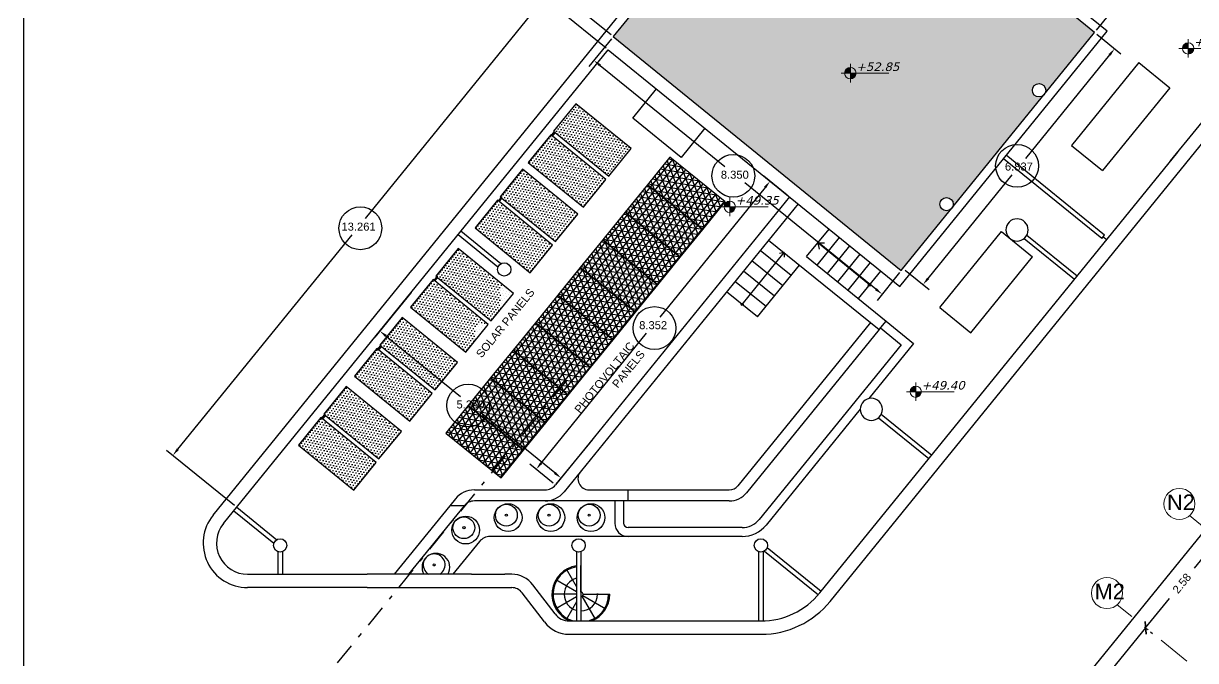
# Model space of a CAD drawing. Header units: inches. Extents: x 8644 to 9016, y -609 to 809.
# Drawn here: x 8836.09 to 8862.46, y -578.27 to -563.93 of the extents above; entities that cross this region are included whole.
import ezdxf

# ---------------------------------------------------------------- set-up
doc = ezdxf.new("R2010")
doc.units = ezdxf.units.IN
doc.header["$MEASUREMENT"] = 0
doc.linetypes.add('DASHDOT', pattern=[1, 0.5, -0.25, 0, -0.25])
doc.layers.add('axis', color=8, linetype='DASHDOT', lineweight=15)
doc.layers.add('dim', color=3, linetype='Continuous', lineweight=13)
for name, color, linetype in [('COLUMNS', 5, 'Continuous'), ('DIMENSIONS', 6, 'Continuous'), ('DIMS', 6, 'Continuous'), ('floors', 8, 'Continuous'), ('provoles', 2, 'Continuous'), ('TEXT', 6, 'Continuous'), ('walls', 1, 'Continuous')]:
    doc.layers.add(name, color=color, linetype=linetype)
doc.styles.get("Standard").update_dxf_attribs({"font": 'arial.ttf'})
doc.styles.add('style1', font='arial.ttf')
doc.styles.add('Yps_1-100', font='verdanai.ttf', dxfattribs={"height": 0.25})
doc.styles.add('Yps_1-100bold', font='verdanai.ttf', dxfattribs={"height": 0.3})
doc.dimstyles.new('Copy of Standard', dxfattribs={"dimtxt": 0.18, "dimasz": 0.18, "dimexe": 0.18, "dimexo": 0.0625, "dimgap": 0.09, "dimtad": 0, "dimtih": 1, "dimtoh": 1, "dimdec": 3, "dimzin": 0, "dimdsep": 46, "dimtxsty": 'Standard', "dimcen": 0.09, "dimadec": 0, "dimazin": 0, "dimtfac": 1, "dimtdec": 3, "dimtofl": 0, "dimtmove": 0, "dimatfit": 3, "dimfxl": 1, "dimtolj": 1, "dimtzin": 0, "dimarcsym": 0})
doc.dimstyles.new('ekato', dxfattribs={"dimtxt": 0.18, "dimasz": 0.2, "dimexe": 0.2, "dimexo": 0.2, "dimgap": 0.2, "dimtad": 0, "dimzin": 0, "dimdsep": 46, "dimtxsty": 'style1', "dimblk": 'OBLIQUE', "dimcen": 0.2, "dimadec": 0, "dimazin": 0, "dimtfac": 1, "dimtofl": 0, "dimtmove": 0, "dimatfit": 3, "dimfxl": 1, "dimtolj": 1, "dimtzin": 0, "dimarcsym": 0})

# ---------------------------------------------------------------- blocks, each defined once
blk = doc.blocks.new('_Oblique')
at = {"color": 0, "linetype": 'ByBlock', "lineweight": -2}
blk.add_line((-0.5, -0.5), (0.5, 0.5), dxfattribs=at)
blk = doc.blocks.new('*D15423')
at = {"layer": 'DEFPOINTS', "color": 0, "transparency": 16777216}
for p in [(8862.674, -575.286), (8862.692, -575.3), (8842.579, -600.042)]:
    blk.add_point(p, dxfattribs=at)
at = {"layer": 'DIMENSIONS', "color": 0, "lineweight": -2, "transparency": 16777216}
for p, q in [((8862.692, -575.3), (8852.961, -587.288)), ((8862.829, -575.412), (8862.847, -575.426)), ((8842.596, -600.057), (8852.327, -588.069)), ((8842.734, -600.168), (8842.752, -600.183))]:
    blk.add_line(p, q, dxfattribs=at)
at = {"layer": 'DIMENSIONS', "color": 0, "lineweight": -2, "transparency": 16777216, "xscale": 0.2, "yscale": 0.2, "zscale": 0.2}
for p, rotation in [((8862.692, -575.3), 50.93301945745934), ((8842.596, -600.057), 230.9330194574593)]:
    blk.add_blockref('_Oblique', p, dxfattribs=dict(at, rotation=rotation))
at = {"layer": 'DIMENSIONS', "color": 0, "transparency": 16777216, "insert": (8852.644, -587.678), "char_height": 0.18, "attachment_point": 5, "rotation": 50.933, "style": 'style1'}
blk.add_mtext('\\A1;31.90', dxfattribs=at)
blk = doc.blocks.new('*D15434')
at = {"layer": 'DEFPOINTS', "color": 0, "transparency": 16777216}
for p in [(8861.296, -577.495), (8861.341, -577.532), (8859.386, -580.084)]:
    blk.add_point(p, dxfattribs=at)
at = {"layer": 'DIMENSIONS', "color": 0, "lineweight": -2, "transparency": 16777216}
for p, q in [((8861.341, -577.532), (8860.591, -578.456)), ((8861.451, -577.621), (8861.497, -577.658)), ((8859.316, -580.027), (8860.066, -579.103)), ((8859.23, -579.958), (8859.161, -579.901))]:
    blk.add_line(p, q, dxfattribs=at)
at = {"layer": 'DIMENSIONS', "color": 0, "lineweight": -2, "transparency": 16777216, "xscale": 0.2, "yscale": 0.2, "zscale": 0.2}
for p, rotation in [((8861.341, -577.532), 50.9330194575321), ((8859.316, -580.027), 230.9330194575321)]:
    blk.add_blockref('_Oblique', p, dxfattribs=dict(at, rotation=rotation))
at = {"layer": 'DIMENSIONS', "color": 0, "transparency": 16777216, "insert": (8860.329, -578.78), "char_height": 0.18, "attachment_point": 5, "rotation": 50.933, "style": 'style1'}
blk.add_mtext('\\A1;3.21', dxfattribs=at)
blk = doc.blocks.new('*D15435')
at = {"layer": 'DEFPOINTS', "color": 0, "transparency": 16777216}
for p in [(8862.97, -575.526), (8863.048, -575.589), (8861.296, -577.495)]:
    blk.add_point(p, dxfattribs=at)
at = {"layer": 'DIMENSIONS', "color": 0, "lineweight": -2, "transparency": 16777216}
for p, q in [((8862.97, -575.526), (8862.43, -576.191)), ((8862.892, -575.463), (8862.815, -575.4)), ((8861.341, -577.532), (8861.881, -576.867)), ((8861.451, -577.621), (8861.497, -577.658))]:
    blk.add_line(p, q, dxfattribs=at)
at = {"layer": 'DIMENSIONS', "color": 0, "lineweight": -2, "transparency": 16777216, "xscale": 0.2, "yscale": 0.2, "zscale": 0.2}
for p, rotation in [((8862.97, -575.526), 50.9330194575321), ((8861.341, -577.532), 230.9330194575321)]:
    blk.add_blockref('_Oblique', p, dxfattribs=dict(at, rotation=rotation))
at = {"layer": 'DIMENSIONS', "color": 0, "transparency": 16777216, "insert": (8862.156, -576.529), "char_height": 0.18, "attachment_point": 5, "rotation": 50.933, "style": 'style1'}
blk.add_mtext('\\A1;2.58', dxfattribs=at)
blk = doc.blocks.new('ypsometro 1-100')
h = blk.add_hatch(color=256)
h.paths.add_polyline_path([(-0.2, 0), (0, 0), (0, 0.2, 0.414214)])
h.paths.add_polyline_path([(0, -0.2, 0.414214), (0.2, 0), (0, 0)])
for p, q in [((-0.325, 0), (1.35, 0)), ((0, 0.325), (0, -0.325))]:
    blk.add_line(p, q)
blk.add_circle((0, 0), 0.2)
at = {"style": 'Yps_1-100'}
for p in [(0.2, 0.076), (0.2, -0.326)]:
    blk.add_attdef('+0.00', p, '', height=0.25, dxfattribs=at)
blk = doc.blocks.new('*D15468')
at = {"color": 0, "lineweight": -2, "transparency": 16777216}
for p, q in [((8852.338, -560.459), (8850.76, -559.178)), ((8850.786, -559.431), (8849.535, -560.973)), ((8847.988, -562.879), (8849.24, -561.337)), ((8849.313, -564.185), (8847.735, -562.905))]:
    blk.add_line(p, q, dxfattribs=at)
at = {"color": 0, "transparency": 16777216}
for points in [[(8850.763, -559.412), (8850.81, -559.45), (8850.9, -559.292)], [(8847.965, -562.86), (8848.011, -562.897), (8847.875, -563.018)]]:
    blk.add_solid(points, dxfattribs=at)
at = {"layer": 'DEFPOINTS', "color": 0, "transparency": 16777216}
for p in [(8852.386, -560.498, 0.071), (8847.875, -563.018), (8849.361, -564.225, 0.071)]:
    blk.add_point(p, dxfattribs=at)
at = {"color": 0, "transparency": 16777216, "insert": (8849.387, -561.155), "char_height": 0.18, "attachment_point": 5}
blk.add_mtext('\\A1;4.800', dxfattribs=at)
blk = doc.blocks.new('*D15469')
at = {"color": 0, "lineweight": -2, "transparency": 16777216}
for p, q in [((8849.322, -564.273), (8848.814, -564.899)), ((8849.067, -564.872), (8851.874, -567.151)), ((8855.271, -569.908), (8852.322, -567.515)), ((8855.805, -569.536), (8855.297, -570.161))]:
    blk.add_line(p, q, dxfattribs=at)
at = {"color": 0, "transparency": 16777216}
for points in [[(8849.086, -564.849), (8849.048, -564.896), (8848.928, -564.759)], [(8855.29, -569.885), (8855.252, -569.931), (8855.411, -570.021)]]:
    blk.add_solid(points, dxfattribs=at)
at = {"layer": 'DEFPOINTS', "color": 0, "transparency": 16777216}
for p in [(8849.361, -564.225, 0.071), (8855.844, -569.487, 0.071), (8855.411, -570.021)]:
    blk.add_point(p, dxfattribs=at)
at = {"color": 0, "transparency": 16777216, "insert": (8852.098, -567.333), "char_height": 0.18, "attachment_point": 5}
blk.add_mtext('\\A1;8.350', dxfattribs=at)
blk = doc.blocks.new('*D15470')
at = {"color": 0, "lineweight": -2, "transparency": 16777216}
for p, q in [((8860.241, -564.169), (8860.783, -564.609)), ((8860.53, -564.635), (8858.636, -566.968)), ((8856.447, -569.665), (8858.341, -567.332)), ((8855.932, -569.478), (8856.474, -569.918))]:
    blk.add_line(p, q, dxfattribs=at)
at = {"color": 0, "transparency": 16777216}
for points in [[(8860.506, -564.617), (8860.553, -564.654), (8860.643, -564.496)], [(8856.424, -569.646), (8856.471, -569.684), (8856.334, -569.804)]]:
    blk.add_solid(points, dxfattribs=at)
at = {"layer": 'DEFPOINTS', "color": 0, "transparency": 16777216}
for p in [(8860.193, -564.13, 0.071), (8855.883, -569.439), (8856.334, -569.804)]:
    blk.add_point(p, dxfattribs=at)
at = {"color": 0, "transparency": 16777216, "insert": (8858.489, -567.15), "char_height": 0.18, "attachment_point": 5}
blk.add_mtext('\\A1;6.837', dxfattribs=at)
blk = doc.blocks.new('*D15471')
at = {"color": 0, "lineweight": -2, "transparency": 16777216}
for p, q in [((8849.201, -564.481), (8847.672, -563.241)), ((8847.699, -563.494), (8843.781, -568.32)), ((8839.568, -573.51), (8843.486, -568.684)), ((8840.844, -574.777), (8839.315, -573.537))]:
    blk.add_line(p, q, dxfattribs=at)
at = {"color": 0, "transparency": 16777216}
for points in [[(8847.676, -563.475), (8847.722, -563.513), (8847.812, -563.354)], [(8839.545, -573.491), (8839.591, -573.529), (8839.455, -573.65)]]:
    blk.add_solid(points, dxfattribs=at)
at = {"layer": 'DEFPOINTS', "color": 0, "transparency": 16777216}
for p in [(8849.25, -564.521, 0.071), (8839.455, -573.65), (8840.892, -574.817, 0.071)]:
    blk.add_point(p, dxfattribs=at)
at = {"color": 0, "transparency": 16777216, "insert": (8843.633, -568.502), "char_height": 0.18, "attachment_point": 5}
blk.add_mtext('\\A1;13.261', dxfattribs=at)
blk = doc.blocks.new('*D15472')
at = {"color": 0, "lineweight": -2, "transparency": 16777216}
for p, q in [((8853.277, -567.79), (8852.753, -567.364)), ((8852.779, -567.617), (8850.408, -570.538)), ((8847.742, -573.823), (8850.113, -570.902)), ((8848.014, -574.275), (8847.489, -573.849))]:
    blk.add_line(p, q, dxfattribs=at)
at = {"color": 0, "transparency": 16777216}
for points in [[(8852.756, -567.599), (8852.802, -567.636), (8852.892, -567.478)], [(8847.719, -573.804), (8847.766, -573.841), (8847.629, -573.962)]]:
    blk.add_solid(points, dxfattribs=at)
at = {"layer": 'DEFPOINTS', "color": 0, "transparency": 16777216}
for p in [(8853.326, -567.829, 0.071), (8847.629, -573.962), (8848.062, -574.314, 0.071)]:
    blk.add_point(p, dxfattribs=at)
at = {"color": 0, "transparency": 16777216, "insert": (8850.261, -570.72), "char_height": 0.18, "attachment_point": 5}
blk.add_mtext('\\A1;8.352', dxfattribs=at)
blk = doc.blocks.new('*D15473')
at = {"color": 0, "lineweight": -2, "transparency": 16777216}
for p, q in [((8844.818, -569.98), (8843.999, -570.989)), ((8844.252, -570.963), (8845.926, -572.322)), ((8848.049, -574.045), (8846.375, -572.686)), ((8848.894, -573.289), (8848.075, -574.298))]:
    blk.add_line(p, q, dxfattribs=at)
at = {"color": 0, "transparency": 16777216}
for points in [[(8844.271, -570.94), (8844.233, -570.986), (8844.112, -570.85)], [(8848.068, -574.021), (8848.03, -574.068), (8848.189, -574.158)]]:
    blk.add_solid(points, dxfattribs=at)
at = {"layer": 'DEFPOINTS', "color": 0, "transparency": 16777216}
for p in [(8844.857, -569.932, 0.071), (8844.112, -570.85), (8848.934, -573.241, 0.071)]:
    blk.add_point(p, dxfattribs=at)
at = {"color": 0, "transparency": 16777216, "insert": (8846.151, -572.504), "char_height": 0.18, "attachment_point": 5}
blk.add_mtext('\\A1;5.250', dxfattribs=at)
blk = doc.blocks.new('*D15491')
at = {"color": 0, "lineweight": -2, "transparency": 16777216}
for p, q in [((8856.272, -560.867), (8856.946, -560.037)), ((8856.972, -560.291), (8858.556, -561.576)), ((8860.652, -563.278), (8859.004, -561.94)), ((8860.232, -564.081), (8860.906, -563.252))]:
    blk.add_line(p, q, dxfattribs=at)
at = {"color": 0, "transparency": 16777216}
for points in [[(8856.991, -560.267), (8856.953, -560.314), (8856.833, -560.177)], [(8860.671, -563.255), (8860.634, -563.301), (8860.792, -563.391)]]:
    blk.add_solid(points, dxfattribs=at)
at = {"layer": 'DEFPOINTS', "color": 0, "transparency": 16777216}
for p in [(8856.233, -560.916, 0.071), (8860.792, -563.391), (8860.193, -564.13, 0.071)]:
    blk.add_point(p, dxfattribs=at)
at = {"color": 0, "transparency": 16777216, "insert": (8858.78, -561.758), "char_height": 0.18, "attachment_point": 5}
blk.add_mtext('\\A1;5.100', dxfattribs=at)

msp = doc.modelspace()

# ---------------------------------------------------------------- hatches: boundary and pattern name
at = {"layer": 'floors'}
h = msp.add_hatch(dxfattribs=at)
h.set_pattern_fill('DOTS', color=256, angle=410.93302, style=0)
h.set_pattern_definition([(50.93301946, (-1313.62205, 1516.688645), (-0.02883096883, 0.06365208352), [0, -0.0625])])
h.paths.add_polyline_path([(8848.5226, -565.7338), (8848.0184, -566.3549), (8849.2607, -567.3633), (8849.7649, -566.7422)])
h = msp.add_hatch(dxfattribs=at)
h.set_pattern_fill('DOTS', color=256, angle=410.93302, style=0)
h.set_pattern_definition([(50.9330195, (9075.48584, -2222.761346), (-0.0288309688, 0.0636520835), [0, -0.0625])])
h.paths.add_polyline_path([(8847.4512, -567.0537), (8848.6935, -568.0621), (8849.1977, -567.4409), (8847.9554, -566.4326)])
h = msp.add_hatch(dxfattribs=at)
h.set_pattern_fill('NET3', color=256, angle=50.93302)
h.set_pattern_definition([(50.93302, (8539.19077, -383.10522), (-0.097051217, 0.07877856), []), (110.93302, (8539.19077, -383.10522), (-0.11674984, -0.04465954), []), (170.93302, (8539.19077, -383.10522), (-0.019698625, -0.1234381), [])])
h.paths.add_polyline_path([(8850.6381, -566.9358), (8850.1339, -567.5569), (8851.3761, -568.5653), (8851.8803, -567.9441)])
h = msp.add_hatch(dxfattribs=at)
h.set_pattern_fill('DOTS', color=256, angle=410.93302, style=0)
h.set_pattern_definition([(50.9330195, (9074.85561, -2223.537755), (-0.0288309688, 0.0636520835), [0, -0.0625])])
h.paths.add_polyline_path([(8846.821, -567.8301), (8848.0632, -568.8385), (8848.5674, -568.2173), (8847.3252, -567.209)])
h = msp.add_hatch(dxfattribs=at)
h.set_pattern_fill('NET3', color=256, angle=50.93302)
h.set_pattern_definition([(50.93302, (8538.68659, -383.72635), (-0.097051217, 0.07877856), []), (110.93302, (8538.68659, -383.72635), (-0.11674984, -0.04465954), []), (170.93302, (8538.68659, -383.72635), (-0.019698625, -0.1234381), [])])
h.paths.add_polyline_path([(8850.1339, -567.5569), (8849.6297, -568.178), (8850.872, -569.1864), (8851.3761, -568.5653)])
h = msp.add_hatch(dxfattribs=at)
h.set_pattern_fill('DOTS', color=256, angle=410.93302, style=0)
h.set_pattern_definition([(50.9330195, (9074.288407, -2224.236524), (-0.0288309688, 0.0636520835), [0, -0.0625])])
h.paths.add_polyline_path([(8846.2538, -568.5289), (8847.496, -569.5372), (8848.0002, -568.9161), (8846.758, -567.9077)])
h = msp.add_hatch(dxfattribs=at)
h.set_pattern_fill('NET3', color=256, angle=50.93302)
h.set_pattern_definition([(50.93302, (8538.1824, -384.34748), (-0.097051217, 0.07877856), []), (110.93302, (8538.1824, -384.34748), (-0.11674984, -0.04465954), []), (170.93302, (8538.1824, -384.34748), (-0.019698625, -0.1234381), [])])
h.paths.add_polyline_path([(8849.6297, -568.178), (8849.1255, -568.7992), (8850.3678, -569.8075), (8850.872, -569.1864)])
h = msp.add_hatch(dxfattribs=at)
h.set_pattern_fill('DOTS', color=256, angle=410.93302, style=0)
h.set_pattern_definition([(50.9330195, (9073.406087, -2225.3235), (-0.0288309688, 0.0636520835), [0, -0.0625])])
h.paths.add_polyline_path([(8845.3715, -569.6158), (8846.6137, -570.6242), (8847.1179, -570.0031), (8845.8756, -568.9947)])
h = msp.add_hatch(dxfattribs=at)
h.set_pattern_fill('NET3', color=256, angle=50.93302)
h.set_pattern_definition([(50.93302, (8537.67822, -384.9686), (-0.097051217, 0.07877856), []), (110.93302, (8537.67822, -384.9686), (-0.11674984, -0.04465954), []), (170.93302, (8537.67822, -384.9686), (-0.019698625, -0.1234381), [])])
h.paths.add_polyline_path([(8849.1255, -568.7992), (8848.6213, -569.4203), (8849.8636, -570.4287), (8850.3678, -569.8075)])
h = msp.add_hatch(dxfattribs=at)
h.set_pattern_fill('NET3', color=256, angle=50.93302)
h.set_pattern_definition([(50.93302, (8537.17404, -385.58973), (-0.097051217, 0.07877856), []), (110.93302, (8537.17404, -385.58973), (-0.11674984, -0.04465954), []), (170.93302, (8537.17404, -385.58973), (-0.019698625, -0.1234381), [])])
h.paths.add_polyline_path([(8848.6213, -569.4203), (8848.1172, -570.0414), (8849.3594, -571.0498), (8849.8636, -570.4287)])
h = msp.add_hatch(dxfattribs=at)
h.set_pattern_fill('DOTS', color=256, angle=410.93302, style=0)
h.set_pattern_definition([(50.9330195, (9072.83888, -2226.022267), (-0.0288309688, 0.0636520835), [0, -0.0625])])
h.paths.add_polyline_path([(8844.8043, -570.3146), (8846.0465, -571.323), (8846.5507, -570.7018), (8845.3084, -569.6935)])
h = msp.add_hatch(dxfattribs=at)
h.set_pattern_fill('NET3', color=256, angle=50.93302)
h.set_pattern_definition([(50.93302, (8536.66985, -386.21086), (-0.097051217, 0.07877856), []), (110.93302, (8536.66985, -386.21086), (-0.11674984, -0.04465954), []), (170.93302, (8536.66985, -386.21086), (-0.019698625, -0.1234381), [])])
h.paths.add_polyline_path([(8848.1172, -570.0414), (8847.613, -570.6625), (8848.8552, -571.6709), (8849.3594, -571.0498)])
h = msp.add_hatch(dxfattribs=at)
h.set_pattern_fill('DOTS', color=256, angle=410.93302, style=0)
h.set_pattern_definition([(50.9330195, (9072.14563, -2226.87632), (-0.0288309688, 0.0636520835), [0, -0.0625])])
h.paths.add_polyline_path([(8844.111, -571.1687), (8845.3533, -572.177), (8845.8574, -571.5559), (8844.6152, -570.5475)])
h = msp.add_hatch(dxfattribs=at)
h.set_pattern_fill('NET3', color=256, angle=50.93302)
h.set_pattern_definition([(50.93302, (8536.16567, -386.83199), (-0.097051217, 0.07877856), []), (110.93302, (8536.16567, -386.83199), (-0.11674984, -0.04465954), []), (170.93302, (8536.16567, -386.83199), (-0.019698625, -0.1234381), [])])
h.paths.add_polyline_path([(8847.613, -570.6625), (8847.1088, -571.2837), (8848.3511, -572.292), (8848.8552, -571.6709)])
h = msp.add_hatch(dxfattribs=at)
h.set_pattern_fill('DOTS', color=256, angle=410.93302, style=0)
h.set_pattern_definition([(50.9330195, (9071.578424, -2227.575086), (-0.0288309688, 0.0636520835), [0, -0.0625])])
h.paths.add_polyline_path([(8843.5438, -571.8674), (8844.7861, -572.8758), (8845.2902, -572.2547), (8844.048, -571.2463)])
h = msp.add_hatch(dxfattribs=at)
h.set_pattern_fill('NET3', color=256, angle=50.93302)
h.set_pattern_definition([(50.93302, (8535.66149, -387.45312), (-0.097051217, 0.07877856), []), (110.93302, (8535.66149, -387.45312), (-0.11674984, -0.04465954), []), (170.93302, (8535.66149, -387.45312), (-0.019698625, -0.1234381), [])])
h.paths.add_polyline_path([(8847.1088, -571.2837), (8846.6046, -571.9048), (8847.8469, -572.9132), (8848.3511, -572.292)])
h = msp.add_hatch(dxfattribs=at)
h.set_pattern_fill('NET3', color=256, angle=50.93302)
h.set_pattern_definition([(50.93302, (8535.1573, -388.07424), (-0.097051217, 0.07877856), []), (110.93302, (8535.1573, -388.07424), (-0.11674984, -0.04465954), []), (170.93302, (8535.1573, -388.07424), (-0.019698625, -0.1234381), [])])
h.paths.add_polyline_path([(8846.6046, -571.9048), (8846.1004, -572.5259), (8847.3427, -573.5343), (8847.8469, -572.9132)])
h = msp.add_hatch(dxfattribs=at)
h.set_pattern_fill('DOTS', color=256, angle=410.93302, style=0)
h.set_pattern_definition([(50.9330195, (9070.88517, -2228.429137), (-0.0288309688, 0.0636520835), [0, -0.0625])])
h.paths.add_polyline_path([(8842.8505, -572.7215), (8844.0928, -573.7298), (8844.597, -573.1087), (8843.3547, -572.1004)])
h = msp.add_hatch(dxfattribs=at)
h.set_pattern_fill('NET3', color=256, angle=50.93302)
h.set_pattern_definition([(50.93302, (8534.65312, -388.69537), (-0.097051217, 0.07877856), []), (110.93302, (8534.65312, -388.69537), (-0.11674984, -0.04465954), []), (170.93302, (8534.65312, -388.69537), (-0.019698625, -0.1234381), [])])
h.paths.add_polyline_path([(8846.1004, -572.5259), (8845.5962, -573.1471), (8846.8385, -574.1554), (8847.3427, -573.5343)])
h = msp.add_hatch(dxfattribs=at)
h.set_pattern_fill('DOTS', color=256, angle=410.93302, style=0)
h.set_pattern_definition([(50.9330195, (9070.31797, -2229.127906), (-0.0288309688, 0.0636520835), [0, -0.0625])])
h.paths.add_polyline_path([(8842.2833, -573.4203), (8843.5256, -574.4286), (8844.0298, -573.8075), (8842.7875, -572.7991)])
at = {"layer": 'provoles'}
h = msp.add_hatch(dxfattribs=at)
h.set_pattern_fill('AR-SAND', color=8, scale=0.08, angle=-225)
h.set_pattern_definition([(172.5, (-2418.85749, 1426.8528), (-0.1054341698, -0.1125610547), [0, -0.1216, 0, -0.136, 0, -0.13]), (142.5, (-2418.85749, 1426.8528), (-0.2597583784, -0.059531001), [0, -0.0656, 0, -0.1096, 0, -0.042]), (102.5, (-2418.78791, 1426.78322), (-0.1764825907, 0.1758423418), [0, -0.04, 0, -0.144, 0, -0.188]), (92.5, (-2418.7879, 1426.78322), (-0.219701028, 0.120403373), [0, -0.02, 0, -0.0944, 0, -0.108])])
edge = h.paths.add_edge_path()
edge.add_arc((8858.9418, -565.433), 0.15, 0, 360)
edge = h.paths.add_edge_path()
edge.add_arc((8856.862, -567.9952), 0.15, 0, 360)
h.paths.add_polyline_path([(8860.1927, -564.13), (8856.233, -560.9158), (8854.9095, -562.5463), (8853.1238, -561.0968), (8852.3862, -560.4981), (8849.3611, -564.2248), (8855.8441, -569.4872), (8856.9785, -568.0897)])

# ---------------------------------------------------------------- linework, layer by layer
at = {"color": 3}
for centre in [(8858.448, -567.1344), (8852.0643, -567.357), (8843.6735, -568.5382), (8850.2904, -570.7831), (8846.1004, -572.5259, 0.0706)]:
    msp.add_circle(centre, 0.4816, dxfattribs=at)
at = {"layer": 'axis', "ltscale": 1.5}
for p, q in [((8872.5929, -583.3367, 0.0706), (8862.3294, -575.0056, 0.0706)), ((8870.9644, -585.3429, 0.0706), (8860.701, -577.0118, 0.0706))]:
    msp.add_line(p, q, dxfattribs=at)
at = {"layer": 'axis', "color": 1, "linetype": 'Continuous'}
for centre in [(8862.0997, -574.7415, 0.0706), (8860.4712, -576.7477, 0.0706)]:
    msp.add_circle(centre, 0.35, dxfattribs=at)
at = {"layer": 'COLUMNS', "elevation": 0.0706}
for points in [[(8858.1981, -568.5742, 0.4142136), (8858.4481, -568.8242, 0.4142136), (8858.6981, -568.5742, 0.4142136), (8858.4481, -568.3242, 0.4142136)], [(8854.9209, -572.6116, 0.4142136), (8855.1709, -572.8616, 0.4142136), (8855.4209, -572.6116, 0.4142136), (8855.1709, -572.3616, 0.4142136)]]:
    msp.add_lwpolyline(points, format="xyb", close=True, dxfattribs=at)
at = {"layer": 'DIMENSIONS'}
for p, q in [((8847.9748, -566.4483, 0.0706), (8848.0378, -566.3707, 0.0706)), ((8847.9942, -566.4641, 0.0706), (8848.0572, -566.3864, 0.0706)), ((8846.7774, -567.9235, 0.0706), (8846.8404, -567.8459, 0.0706)), ((8846.7968, -567.9393, 0.0706), (8846.8598, -567.8616, 0.0706)), ((8845.3278, -569.7092, 0.0706), (8845.3909, -569.6316, 0.0706)), ((8845.3473, -569.725, 0.0706), (8845.4103, -569.6474, 0.0706)), ((8844.0674, -571.2621, 0.0706), (8844.1304, -571.1844, 0.0706)), ((8844.0868, -571.2778, 0.0706), (8844.1498, -571.2002, 0.0706)), ((8842.8069, -572.8149, 0.0706), (8842.87, -572.7372, 0.0706)), ((8842.8263, -572.8306, 0.0706), (8842.8894, -572.753, 0.0706))]:
    msp.add_line(p, q, dxfattribs=at)
at = {"layer": 'DIMENSIONS', "color": 8}
for p, q in [((8853.3679, -569.6024, 0.0706), (8852.6691, -569.0352, 0.0706)), ((8852.2622, -570.2505, 0.0706), (8853.2075, -569.0859, 0.0706)), ((8853.1788, -569.8353, 0.0706), (8852.48, -569.2681, 0.0706)), ((8853.2075, -569.0859, 0.0706), (8853.1063, -569.1035, 0.0706)), ((8853.2075, -569.0859, 0.0706), (8853.2111, -569.1886, 0.0706)), ((8852.9897, -570.0682, 0.0706), (8852.2909, -569.501, 0.0706)), ((8852.6116, -570.5341, 0.0706), (8853.5569, -569.3695, 0.0706)), ((8852.8006, -570.3012, 0.0706), (8852.1019, -569.734, 0.0706)), ((8852.6116, -570.5341, 0.0706), (8851.9128, -569.9669, 0.0706)), ((8848.5343, -576.6019, 0.0706), (8848.3093, -576.2121, 0.0706)), ((8848.5343, -576.7173, 0.0706), (8848.0714, -576.45, 0.0706)), ((8848.5343, -576.775, 0.0706), (8847.9843, -576.775, 0.0706)), ((8848.5343, -576.8327, 0.0706), (8848.0714, -577.1, 0.0706)), ((8848.5343, -576.9481, 0.0706), (8848.3093, -577.3379, 0.0706)), ((8848.6343, -576.825, 0.0706), (8848.6343, -577.375, 0.0706)), ((8848.6593, -576.8183, 0.0706), (8848.9593, -577.3379, 0.0706)), ((8848.6776, -576.8, 0.0706), (8849.1972, -577.1, 0.0706)), ((8848.6843, -576.775, 0.0706), (8849.2843, -576.775, 0.0706))]:
    msp.add_line(p, q, dxfattribs=at)
for centre, radius in [((8852.2622, -570.2505, 0.0706), 0.0226), ((8849.0093, -576.775, 0.0706), 0.0128)]:
    msp.add_circle(centre, radius, dxfattribs=at)
for radius, start, end in [(0.65, 98.84651, 247.37148), (0.625, 99.20339, 253.72743), (0.375, 105.46002, 254.53998), (0.05, 270.04328, 89.95672), (0.375, 270.00577, 360), (0.625, 286.27257, 0), (0.65, 292.62852, 0)]:
    msp.add_arc((8848.6343, -576.775, 0.0706), radius, start, end, dxfattribs=at)
at = {"layer": 'DIMS', "color": 1, "linetype": 'DASHDOT'}
msp.add_line((8848.3207, -571.9542, 0.0706), (8841.2978, -580.6061, 0.0706), dxfattribs=at)
at = {"layer": 'floors'}
for p, q in [((8853.7145, -569.1754, 0.0706), (8854.2187, -568.5542, 0.0706)), ((8853.9474, -569.3644, 0.0706), (8854.4516, -568.7433, 0.0706)), ((8852.8582, -568.8023, 0.0706), (8855.3427, -570.819, 0.0706)), ((8855.1312, -569.8101, 0.0706), (8853.9666, -568.8648, 0.0706)), ((8853.9666, -568.8648, 0.0706), (8854.1121, -568.866, 0.0706)), ((8853.9666, -568.8648, 0.0706), (8853.9977, -569.007, 0.0706)), ((8854.1803, -569.5535, 0.0706), (8854.6845, -568.9324, 0.0706)), ((8853.7145, -569.1754, 0.0706), (8855.5002, -570.6249, 0.0706)), ((8854.4132, -569.7426, 0.0706), (8854.9174, -569.1214, 0.0706)), ((8854.6462, -569.9316, 0.0706), (8855.1504, -569.3105, 0.0706)), ((8854.8791, -570.1207, 0.0706), (8855.3833, -569.4996, 0.0706)), ((8855.3427, -570.819, 0.0706), (8855.5002, -570.6249, 0.0706)), ((8855.5002, -570.6249, 0.0706), (8856.1213, -571.1291, 0.0706)), ((8855.1486, -570.6614, 0.0706), (8852.1687, -574.3325, 0.0706)), ((8855.3427, -570.819, 0.0706), (8852.3628, -574.4901, 0.0706)), ((8855.3742, -570.7802, 0.0706), (8855.84, -571.1583, 0.0706)), ((8855.84, -571.1583, 0.0706), (8852.6485, -575.0901, 0.0706)), ((8856.1213, -571.1291, 0.0706), (8855.1159, -572.3677, 0.0706)), ((8854.921, -572.6079, 0.0706), (8852.8038, -575.2161, 0.0706)), ((8848.819, -574.425, 0.0706), (8851.9746, -574.425, 0.0706)), ((8849.6968, -574.675, 0.0706), (8849.6968, -574.425, 0.0706)), ((8845.6846, -574.7859, 0.0706), (8844.4352, -576.3251, 0.0706)), ((8846.0066, -574.7859, 0.0706), (8844.7572, -576.325, 0.0706)), ((8851.9746, -574.675, 0.0706), (8847.8292, -574.675, 0.0706)), ((8849.3968, -574.675, 0.0706), (8849.3968, -575.175, 0.0706)), ((8849.5968, -574.675, 0.0706), (8849.5968, -575.175, 0.0706)), ((8852.2603, -575.275, 0.0706), (8849.6968, -575.275, 0.0706)), ((8849.6968, -575.475, 0.0706), (8846.5901, -575.475, 0.0706)), ((8852.2603, -575.475, 0.0706), (8849.6968, -575.475, 0.0706))]:
    msp.add_line(p, q, dxfattribs=at)
at = {"layer": 'floors', "elevation": 0.0706}
for points in [[(8849.7649, -566.7422), (8848.5226, -565.7338), (8848.0184, -566.3549), (8849.2607, -567.3633)], [(8849.1977, -567.4409), (8847.9554, -566.4326), (8847.4512, -567.0537), (8848.6935, -568.0621)], [(8851.3761, -568.5653), (8851.8803, -567.9441), (8850.6381, -566.9358), (8850.1339, -567.5569)], [(8848.5674, -568.2173), (8847.3252, -567.209), (8846.821, -567.8301), (8848.0632, -568.8385)], [(8850.872, -569.1864), (8851.3761, -568.5653), (8850.1339, -567.5569), (8849.6297, -568.178)], [(8848.0002, -568.9161), (8846.758, -567.9077), (8846.2538, -568.5289), (8847.496, -569.5372)], [(8850.3678, -569.8075), (8850.872, -569.1864), (8849.6297, -568.178), (8849.1255, -568.7992)], [(8847.1179, -570.0031), (8845.8756, -568.9947), (8845.3715, -569.6158), (8846.6137, -570.6242)], [(8849.8636, -570.4287), (8850.3678, -569.8075), (8849.1255, -568.7992), (8848.6213, -569.4203)], [(8849.3594, -571.0498), (8849.8636, -570.4287), (8848.6213, -569.4203), (8848.1172, -570.0414)], [(8846.5507, -570.7018), (8845.3084, -569.6935), (8844.8043, -570.3146), (8846.0465, -571.323)], [(8848.8552, -571.6709), (8849.3594, -571.0498), (8848.1172, -570.0414), (8847.613, -570.6625)], [(8845.8574, -571.5559), (8844.6152, -570.5475), (8844.111, -571.1687), (8845.3533, -572.177)], [(8848.3511, -572.292), (8848.8552, -571.6709), (8847.613, -570.6625), (8847.1088, -571.2837)], [(8845.2902, -572.2547), (8844.048, -571.2463), (8843.5438, -571.8674), (8844.7861, -572.8758)], [(8847.8469, -572.9132), (8848.3511, -572.292), (8847.1088, -571.2837), (8846.6046, -571.9048)], [(8847.3427, -573.5343), (8847.8469, -572.9132), (8846.6046, -571.9048), (8846.1004, -572.5259)], [(8844.597, -573.1087), (8843.3547, -572.1004), (8842.8505, -572.7215), (8844.0928, -573.7298)], [(8846.8385, -574.1554), (8847.3427, -573.5343), (8846.1004, -572.5259), (8845.5962, -573.1471)], [(8844.0298, -573.8075), (8842.7875, -572.7991), (8842.2833, -573.4203), (8843.5256, -574.4286)]]:
    msp.add_lwpolyline(points, close=True, dxfattribs=at)
at = {"layer": 'floors'}
for centre, radius in [((8855.1312, -569.8101, 0.0706), 0.0307), ((8846.9985, -575.0486, 0.0706), 0.3121), ((8846.9587, -574.9953, 0.0706), 0.2457), ((8847.9597, -575.0486, 0.0706), 0.3121), ((8847.92, -574.9953, 0.0706), 0.2457), ((8848.8613, -575.0486, 0.0706), 0.3121), ((8848.8215, -574.9953, 0.0706), 0.2457), ((8846.0426, -575.3308, 0.0706), 0.3121), ((8846.0028, -575.2775, 0.0706), 0.2457), ((8846.9587, -574.9953, 0.0706), 0.0253), ((8847.92, -574.9953, 0.0706), 0.0253), ((8848.8215, -574.9953, 0.0706), 0.0253), ((8846.0028, -575.2775, 0.0706), 0.0253), ((8845.3348, -576.1134, 0.0706), 0.0253)]:
    msp.add_circle(centre, radius, dxfattribs=at)
for centre, radius, start, end in [((8848.819, -574.175, 0.0706), 0.25, 140.93302, 270), ((8851.9746, -574.175, 0.0706), 0.25, 270, 320.93302), ((8851.9746, -574.175, 0.0706), 0.5, 270, 320.93302), ((8851.9746, -574.175, 0.0706), 0.5, 270, 320.93302), ((8852.2603, -574.775, 0.0706), 0.5, 270, 320.93302), ((8849.6968, -575.175, 0.0706), 0.3, 180, 270), ((8849.6968, -575.175, 0.0706), 0.1, 180, 270), ((8852.2603, -574.775, 0.0706), 0.7, 270, 320.93302), ((8845.3746, -576.1667, 0.0706), 0.3121, 329.51557, 210.49143), ((8845.3348, -576.1134, 0.0706), 0.2457, 300.5488, 239.4582)]:
    msp.add_arc(centre, radius, start, end, dxfattribs=at)
at = {"layer": 'provoles', "color": 4}
for p, q in [((8861.1874, -564.8086, 0.0706), (8859.6748, -566.672, 0.0706)), ((8861.8861, -565.3758, 0.0706), (8860.3736, -567.2392, 0.0706)), ((8856.7128, -570.3212, 0.0706), (8858.0993, -568.6131, 0.0706)), ((8857.4115, -570.8884, 0.0706), (8858.798, -569.1803, 0.0706))]:
    msp.add_line(p, q, dxfattribs=at)
at = {"layer": 'provoles', "color": 8}
msp.add_line((8846.3572, -575.5859, 0.0706), (8845.7573, -576.325, 0.0706), dxfattribs=at)
at = {"layer": 'provoles', "color": 5}
msp.add_line((8848.6343, -576.725, 0.0706), (8848.6343, -576.125, 0.0706), dxfattribs=at)
at = {"layer": 'provoles', "color": 8}
msp.add_arc((8846.5901, -575.775, 0.0706), 0.3, 90, 140.93302, dxfattribs=at)
at = {"layer": 'walls', "color": 2}
for p, q in [((8840.3613, -574.9947, 0.0706), (8857.3669, -554.0447, 0.0706)), ((8854.2418, -576.9354, 0.0706), (8870.9472, -556.3552, 0.0706)), ((8861.9026, -567.0216, 0.0706), (8870.7143, -556.1661, 0.0706)), ((8852.3862, -560.4981, 0.0706), (8849.3611, -564.2248, 0.0706)), ((8860.474, -564.1008, 0.0706), (8856.359, -560.7606, 0.0706)), ((8860.1927, -564.13, 0.0706), (8856.233, -560.9158, 0.0706)), ((8849.3611, -564.2248, 0.0706), (8855.8441, -569.4872, 0.0706)), ((8855.8103, -569.8462, 0.0706), (8860.474, -564.1008, 0.0706)), ((8855.8441, -569.4872, 0.0706), (8860.1927, -564.13, 0.0706)), ((8840.5942, -575.1838, 0.0706), (8849.2496, -564.5208, 0.0706)), ((8849.2496, -564.5208, 0.0706), (8855.8103, -569.8462, 0.0706)), ((8854.0089, -576.7463, 0.0706), (8862.0628, -566.8243, 0.0706)), ((8841.1377, -576.325, 0.0706), (8843.8238, -576.325, 0.0706)), ((8846.174, -576.325, 0.0706), (8843.8238, -576.3251, 0.0706)), ((8846.174, -576.325, 0.0706), (8846.924, -576.325, 0.0706)), ((8847.0787, -576.325, 0.0706), (8846.924, -576.325, 0.0706)), ((8843.8238, -576.625, 0.0706), (8841.1377, -576.625, 0.0706)), ((8843.8238, -576.625, 0.0706), (8846.174, -576.625, 0.0706)), ((8846.174, -576.6248, 0.0706), (8846.924, -576.6248, 0.0706)), ((8846.924, -576.6248, 0.0706), (8847.0787, -576.625, 0.0706)), ((8848.0538, -577.2169, 0.0706), (8847.5566, -576.5621, 0.0706)), ((8847.8148, -577.3983, 0.0706), (8847.3177, -576.7435, 0.0706)), ((8848.3723, -577.375, 0.0706), (8852.689, -577.375, 0.0706)), ((8848.3723, -577.675, 0.0706), (8852.689, -577.675, 0.0706))]:
    msp.add_line(p, q, dxfattribs=at)
at = {"layer": 'walls', "color": 4}
for p, q in [((8861.1874, -564.8086, 0.0706), (8861.8861, -565.3758, 0.0706)), ((8849.8009, -566.063, 0.0706), (8850.3366, -565.4031, 0.0706)), ((8850.8879, -566.9454, 0.0706), (8849.8009, -566.063, 0.0706)), ((8851.4236, -566.2854, 0.0706), (8850.8879, -566.9454, 0.0706)), ((8859.6748, -566.672, 0.0706), (8860.3736, -567.2392, 0.0706)), ((8846.7704, -569.4134, 0.0706), (8845.8709, -568.6832, 0.0706)), ((8846.8335, -569.3357, 0.0706), (8845.9339, -568.6056, 0.0706)), ((8858.0993, -568.6131, 0.0706), (8858.798, -569.1803, 0.0706)), ((8858.6068, -568.7674, 0.0706), (8859.7393, -569.6867, 0.0706)), ((8858.6068, -568.7674, 0.0706), (8859.7393, -569.6867, 0.0706)), ((8858.6698, -568.6898, 0.0706), (8859.8023, -569.6091, 0.0706)), ((8858.6698, -568.6898, 0.0706), (8859.8023, -569.6091, 0.0706)), ((8860.3864, -568.7308, 0.0706), (8860.4641, -568.7938, 0.0706)), ((8856.7128, -570.3212, 0.0706), (8857.4115, -570.8884, 0.0706)), ((8855.394, -572.7245, 0.0706), (8856.527, -573.6441, 0.0706)), ((8855.3319, -572.8029, 0.0706), (8856.464, -573.7218, 0.0706)), ((8840.8921, -574.8168, 0.0706), (8841.7916, -575.547, 0.0706)), ((8840.8291, -574.8945, 0.0706), (8841.7286, -575.6246, 0.0706)), ((8841.8199, -575.8164, 0.0706), (8841.8199, -576.325, 0.0706)), ((8841.9199, -575.8164, 0.0706), (8841.9199, -576.325, 0.0706)), ((8848.5343, -575.8164, 0.0706), (8848.5343, -577.375, 0.0706)), ((8848.6343, -575.8164, 0.0706), (8848.6343, -577.375, 0.0706)), ((8852.6343, -575.8164, 0.0706), (8852.6343, -577.375, 0.0706)), ((8852.7343, -575.8164, 0.0706), (8852.7343, -577.375, 0.0706)), ((8852.7652, -575.8013, 0.0706), (8853.9773, -576.7852, 0.0706)), ((8852.8267, -575.7223, 0.0706), (8854.0404, -576.7075, 0.0706))]:
    msp.add_line(p, q, dxfattribs=at)
at = {"layer": 'walls', "color": 5}
for p, q in [((8860.4179, -568.692, 0.0706), (8858.2052, -566.8958, 0.0706)), ((8860.3549, -568.7696, 0.0706), (8858.1421, -566.9735, 0.0706)), ((8853.3258, -567.8295, 0.0706), (8848.0621, -574.314, 0.0706)), ((8853.5199, -567.987, 0.0706), (8848.2562, -574.4716, 0.0706)), ((8860.3549, -568.7696, 0.0706), (8860.4179, -568.692, 0.0706)), ((8846.2395, -574.425, 0.0706), (8847.8292, -574.425, 0.0706)), ((8845.8125, -574.6283, 0.0706), (8845.6846, -574.7859, 0.0706)), ((8846.0066, -574.7859, 0.0706), (8845.6846, -574.7859, 0.0706)), ((8847.8292, -574.675, 0.0706), (8846.2395, -574.675, 0.0706))]:
    msp.add_line(p, q, dxfattribs=at)
at = {"layer": 'walls'}
msp.add_lwpolyline([(8836.0943, -549.2405), (8836.0943, -608.6405), (8920.1943, -608.6405), (8920.1943, -549.2405)], close=True, dxfattribs=at)
at = {"layer": 'walls', "color": 3}
for centre in [(8858.9418, -565.433, 0.0706), (8856.862, -567.9952, 0.0706)]:
    msp.add_circle(centre, 0.15, dxfattribs=at)
at = {"layer": 'walls', "color": 4}
for centre in [(8846.9118, -569.4637, 0.0706), (8841.8699, -575.675, 0.0706), (8848.5843, -575.675, 0.0706), (8852.6843, -575.675, 0.0706), (8852.6843, -575.675, 0.0706)]:
    msp.add_circle(centre, 0.15, dxfattribs=at)
at = {"layer": 'walls', "color": 5}
for centre, radius, start, end in [((8847.8292, -574.125, 0.0706), 0.3, 270, 320.93302), ((8846.2395, -574.975, 0.0706), 0.55, 90, 140.93302), ((8847.8292, -574.125, 0.0706), 0.55, 270, 320.93302), ((8846.2395, -574.975, 0.0706), 0.3, 90, 140.93302)]:
    msp.add_arc(centre, radius, start, end, dxfattribs=at)
at = {"layer": 'walls', "color": 2}
for centre, radius, start, end in [((8841.1377, -575.625, 0.0706), 1, 140.93302, 270), ((8841.1377, -575.625, 0.0706), 0.7, 140.93302, 270), ((8847.0787, -576.925, 0.0706), 0.6, 37.21017, 90), ((8847.0787, -576.925, 0.0706), 0.3, 37.21017, 90), ((8852.689, -575.675, 0.0706), 1.7, 270, 320.93302), ((8852.689, -575.675, 0.0706), 2, 270, 320.93302), ((8848.3723, -576.975, 0.0706), 0.4, 217.21017, 270), ((8848.3723, -576.975, 0.0706), 0.7, 217.21017, 270)]:
    msp.add_arc(centre, radius, start, end, dxfattribs=at)

# ---------------------------------------------------------------- block references
at = {"layer": 'dim'}
ref = msp.add_blockref('ypsometro 1-100', (8862.2969, -564.4886, 0.0706), dxfattribs=dict(at, xscale=0.6400000000000001, yscale=0.6400000000000001, zscale=0.6400000000000001))
ref.add_attrib('+0.00', '+49.40', (8862.4249, -564.44, 0.0706), dxfattribs={"layer": '0', "height": 0.192, "style": 'Yps_1-100bold'})
ref = msp.add_blockref('ypsometro 1-100', (8854.6974, -565.0463, 0.0706), dxfattribs=dict(at, xscale=0.6400000000000001, yscale=0.6400000000000001, zscale=0.6400000000000001))
ref.add_attrib('+0.00', '+52.85', (8854.8254, -564.9978, 0.0706), dxfattribs={"layer": '0', "height": 0.192, "style": 'Yps_1-100bold'})
ref = msp.add_blockref('ypsometro 1-100', (8851.9841, -568.0539, 0.0706), dxfattribs=dict(at, xscale=0.6400000000000001, yscale=0.6400000000000001, zscale=0.6400000000000001))
ref.add_attrib('+0.00', '+49.35', (8852.1121, -568.0054, 0.0706), dxfattribs={"layer": '0', "height": 0.192, "style": 'Yps_1-100bold'})
ref = msp.add_blockref('ypsometro 1-100', (8856.1674, -572.216, 0.0706), dxfattribs=dict(at, xscale=0.6400000000000001, yscale=0.6400000000000001, zscale=0.6400000000000001))
ref.add_attrib('+0.00', '+49.40', (8856.2954, -572.1675, 0.0706), dxfattribs={"layer": '0', "height": 0.192, "style": 'Yps_1-100bold'})

# ---------------------------------------------------------------- texts
at = {"layer": 'axis', "color": 1, "linetype": 'Continuous', "char_height": 0.35, "width": 0.5006, "attachment_point": 1}
for s, insert in [('N2', (8861.8221, -574.5297, 0.0706)), ('{\\fArial|b0|i0|c161|p34;Μ}2', (8860.1937, -576.5359, 0.0706))]:
    msp.add_mtext(s, dxfattribs=dict(at, insert=insert))
at = {"layer": 'TEXT', "char_height": 0.18, "width": 2.37962, "attachment_point": 3, "rotation": 50.93302}
for s, insert in [('\\A1;SOLAR PANELS ', (8847.4673, -569.8699, 0.0706)), ('\\A1;PHOTOVOLTAIC PANELS', (8849.716, -571.0749, 0.0706))]:
    msp.add_mtext(s, dxfattribs=dict(at, insert=insert))

# ---------------------------------------------------------------- dimensions: what is measured, and where the dimension line sits
at = {"color": 3}
for p1, p2, distance, picture, middle in [((8852.3862, -560.4981, 0.0706), (8849.3611, -564.2248, 0.0706), -1.9144, '*D15468', (8849.3872, -561.1549)), ((8849.2496, -564.5208, 0.0706), (8840.8921, -574.8168, 0.0706), -1.8513, '*D15471', (8843.6335, -568.502)), ((8860.19266, -564.13001, 0.07064), (8855.88348, -569.43871), 0.58029, '*D15470', (8858.48861, -567.15008)), ((8853.3258, -567.8295, 0.0706), (8848.0621, -574.314, 0.0706), -0.5581, '*D15472', (8850.2607, -570.72)), ((8848.9335, -573.2405, 0.0706), (8844.8574, -569.9318, 0.0706), 1.1819, '*D15473', (8846.1506, -572.5039))]:
    dim = msp.add_aligned_dim(p1=p1, p2=p2, distance=distance, dimstyle='Copy of Standard', dxfattribs=at)
    dim.commit()
    dim.dimension.update_dxf_attribs({"geometry": picture, "text_midpoint": middle})
for base, p1, p2, picture, middle in [((8860.7922, -563.3914), (8856.233, -560.9158, 0.0706), (8860.1927, -564.13, 0.0706), '*D15491', (8858.7798, -561.7578)), ((8855.4105, -570.0214), (8849.3611, -564.2248, 0.0706), (8855.8441, -569.4872, 0.0706), '*D15469', (8852.0981, -567.3326))]:
    dim = msp.add_linear_dim(base=base, p1=p1, p2=p2, angle=320.93302, dimstyle='Copy of Standard', dxfattribs=at)
    dim.commit()
    dim.dimension.update_dxf_attribs({"geometry": picture, "text_midpoint": middle, "dimtype": 161})
at = {"layer": 'DIMENSIONS'}
dim = msp.add_aligned_dim(p1=(8842.5786, -600.0423, 0.0706), p2=(8862.6741, -575.2856, 0.0706), distance=-0.023, text='31.90', dimstyle='ekato', dxfattribs=at)
dim.commit()
dim.dimension.update_dxf_attribs({"geometry": '*D15423', "text_midpoint": (8852.6442, -587.6785, 0.0706)})
for base, p1, p2, picture, middle in [((8862.97, -575.5258, 0.0706), (8861.2957, -577.4948, 0.0706), (8863.0478, -575.5889, 0.0706), '*D15435', (8862.1557, -576.5288, 0.0706)), ((8861.3415, -577.5319, 0.0706), (8859.3858, -580.0842, 0.0706), (8861.2957, -577.4948, 0.0706), '*D15434', (8860.3287, -578.7797, 0.0706))]:
    dim = msp.add_linear_dim(base=base, p1=p1, p2=p2, angle=50.93302, dimstyle='ekato', override={"dimtmove": 1}, dxfattribs=at)
    dim.commit()
    dim.dimension.update_dxf_attribs({"geometry": picture, "text_midpoint": middle})

doc.saveas('drawing.dxf')
